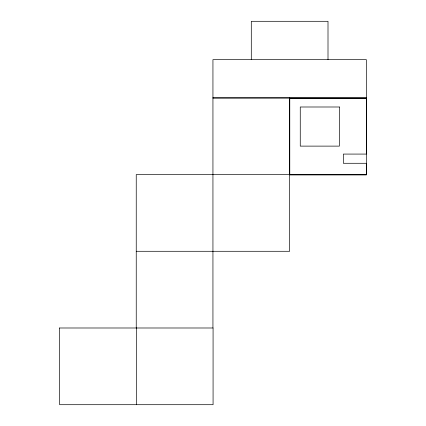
<?xml version="1.0" encoding="UTF-8"?>
<svg xmlns="http://www.w3.org/2000/svg" width="426" height="426" viewBox="0 0 426 426"><rect width="100%" height="100%" fill="white"/><g stroke="black" fill="none" stroke-linecap="round" stroke-linejoin="round"><path stroke-width="0.64" d="M212.941 97.879L366.355 98.007M212.941 98.007L289.52 97.895M289.648 98.049L366.355 98.049M289.648 98.156L366.482 98.156L366.482 174.862L289.776 174.862L289.776 98.156M289.648 174.585L136.24 174.585L136.24 327.993M289.648 174.756L366.355 174.756L366.355 163.286L343.345 163.286L343.345 154.079L366.355 154.079L366.355 59.651L212.941 59.651L212.941 327.993M136.24 251.287L289.648 251.287L289.648 97.879M59.518 327.993L213.075 327.993L213.075 404.7L59.645 404.7L59.645 327.993M328.004 59.651L328.004 21.3L251.297 21.3L251.297 59.651M136.352 327.993L136.368 404.7M339.384 106.995L300.261 106.995L300.261 146.118L339.384 146.118L339.384 106.995"/></g></svg>
